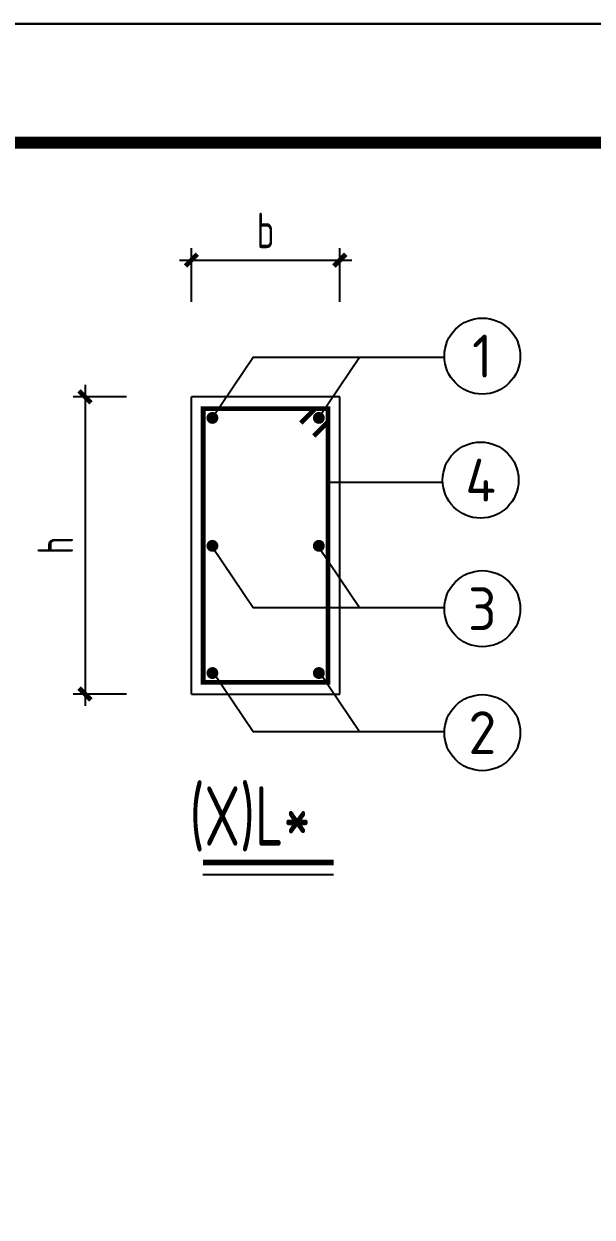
# Model space of a CAD drawing. Extents: x 580289 to 1106878, y -144605 to 78052.
# Drawn here: x 1093963 to 1098749, y -14290 to -4251 of the extents above; entities that cross this region are included whole.
import ezdxf
from ezdxf.enums import TextEntityAlignment as Align

# ---------------------------------------------------------------- set-up
doc = ezdxf.new("R2010")
doc.units = 0
doc.header["$LTSCALE"] = 100
doc.layers.get('0').update_dxf_attribs({"linetype": 'CONTINUOUS'})
doc.layers.get('Defpoints').update_dxf_attribs({"linetype": 'CONTINUOUS'})
for name, color, linetype in [('BBAR', 1, 'CONTINUOUS'), ('BDIM', 3, 'CONTINUOUS'), ('BSET', 2, 'CONTINUOUS'), ('PDIM', 3, 'CONTINUOUS'), ('T图框', 7, 'CONTINUOUS'), ('图框', 254, 'CONTINUOUS')]:
    doc.layers.add(name, color=color, linetype=linetype)
doc.styles.get("Standard").update_dxf_attribs({"font": 'tssdeng.shx', "width": 0.7, "bigfont": 'tssdchn.shx'})
doc.styles.add('TSSD_Dimension', font='Tssdeng.shx', dxfattribs={"width": 0.7, "bigfont": 'tssdchn.shx'})
doc.dimstyles.new('TSSD_100_100', dxfattribs={"dimtxt": 300, "dimasz": 100, "dimexe": 100, "dimexo": 250, "dimgap": 100, "dimtad": 1, "dimdec": 0, "dimzin": 0, "dimdsep": 46, "dimtxsty": 'TSSD_Dimension', "dimblk": 'ARCHTICK', "dimcen": 0, "dimdle": 100, "dimclrt": 7, "dimadec": 0, "dimazin": 0, "dimtfac": 1, "dimtdec": 0, "dimtix": 1, "dimtmove": 2, "dimatfit": 3, "dimfxl": 1, "dimtolj": 1, "dimtzin": 0, "dimarcsym": 0})

# ---------------------------------------------------------------- blocks, each defined once
blk = doc.blocks.new('A$C72C84CBD')
at = {"layer": '图框', "color": 0}
for points in [[(0, 0), (0, 59400), (84100, 59400), (84100, 0)], [(0, 0), (84100, 0), (84100, 59400), (0, 59400)]]:
    blk.add_lwpolyline(points, close=True, dxfattribs=at)
at = {"layer": '图框', "color": 0, "const_width": 100}
blk.add_lwpolyline([(2500, 1000), (83100, 1000), (83100, 58400), (2500, 58400)], close=True, dxfattribs=at)
blk = doc.blocks.new('图框')
at = {"layer": 'T图框', "color": 4}
blk.add_blockref('A$C72C84CBD', (602717, 102744), dxfattribs=at)
blk = doc.blocks.new('_ArchTick')
at = {"color": 0, "linetype": 'ByBlock', "const_width": 0.4}
blk.add_lwpolyline([(-0.5, -0.5), (0.5, 0.5)], dxfattribs=at)
blk = doc.blocks.new('*D1338')
at = {"layer": 'BDIM', "color": 0, "lineweight": -2}
for p, q in [((1094478, -7289), (1094478, -9989)), ((1094828, -7389), (1094378, -7389)), ((1094828, -9889), (1094378, -9889))]:
    blk.add_line(p, q, dxfattribs=at)
at = {"layer": 'Defpoints', "color": 0}
for p in [(1095078, -7389), (1094478, -9889), (1095078, -9889)]:
    blk.add_point(p, dxfattribs=at)
at = {"layer": 'BDIM', "color": 0, "lineweight": -2, "xscale": 100, "yscale": 100, "zscale": 100}
for p, rotation in [((1094478, -7389), 90), ((1094478, -9889), 270)]:
    blk.add_blockref('_ArchTick', p, dxfattribs=dict(at, rotation=rotation))
at = {"layer": 'BDIM', "color": 7, "insert": (1094228, -8639), "char_height": 300, "attachment_point": 5, "rotation": 90, "style": 'TSSD_Dimension'}
blk.add_mtext('\\A1;h', dxfattribs=at)
blk = doc.blocks.new('AXI0')
blk.add_circle((0, 0), 400)
blk.add_attdef('AXIS', text='', height=450).set_placement((0, 0), align=Align.MIDDLE)
blk = doc.blocks.new('*D1339')
at = {"layer": 'BDIM', "color": 0, "lineweight": -2}
for p, q in [((1095374, -6589), (1095374, -6139)), ((1096624, -6589), (1096624, -6139)), ((1095274, -6239), (1096724, -6239))]:
    blk.add_line(p, q, dxfattribs=at)
at = {"layer": 'Defpoints', "color": 0}
for p in [(1096624, -6239), (1095374, -6839), (1096624, -6839)]:
    blk.add_point(p, dxfattribs=at)
at = {"layer": 'BDIM', "color": 0, "lineweight": -2, "xscale": 100, "yscale": 100, "zscale": 100, "rotation": 180}
blk.add_blockref('_ArchTick', (1095374, -6239), dxfattribs=at)
at = {"layer": 'BDIM', "color": 0, "lineweight": -2, "xscale": 100, "yscale": 100, "zscale": 100}
blk.add_blockref('_ArchTick', (1096624, -6239), dxfattribs=at)
at = {"layer": 'BDIM', "color": 7, "insert": (1095999, -5989), "char_height": 300, "attachment_point": 5, "style": 'TSSD_Dimension'}
blk.add_mtext('\\A1;b', dxfattribs=at)

msp = doc.modelspace()

# ---------------------------------------------------------------- linework, layer by layer
at = {"layer": 'BBAR', "const_width": 40}
msp.add_lwpolyline([(1096295, -7608.5), (1096415.2, -7488.3), (1096525.2, -7488.3), (1096525.2, -9790.3), (1095473.2, -9790.3), (1095473.2, -7488.3), (1096525.2, -7488.3), (1096525.2, -7598.3), (1096405, -7718.5)], dxfattribs=at)
at = {"layer": 'BBAR', "const_width": 50}
for points in [[(1095526, -7566.1, 1), (1095576, -7566.1, 1)], [(1096422.4, -7566.1, 1), (1096472.4, -7566.1, 1)], [(1095526, -8642.5, 1), (1095576, -8642.5, 1)], [(1096422.4, -8642.5, 1), (1096472.4, -8642.5, 1)], [(1095526, -9712.5, 1), (1095576, -9712.5, 1)], [(1096422.4, -9712.5, 1), (1096472.4, -9712.5, 1)]]:
    msp.add_lwpolyline(points, format="xyb", close=True, dxfattribs=at)
at = {"layer": 'BDIM'}
for p, q in [((1096447.4, -7563.9), (1096790.3, -7055)), ((1097490.4, -8110.4), (1096525.2, -8110.4)), ((1096447.4, -8653.1), (1096790.3, -9162.1)), ((1096447.4, -9696.2), (1096790.3, -10205.1))]:
    msp.add_line(p, q, dxfattribs=at)
for points in [[(1095551, -7563.9), (1095893.8, -7055), (1097504.3, -7055)], [(1095551, -8653.1), (1095893.8, -9162.1), (1097504.3, -9162.1)], [(1095551, -9696.2), (1095893.8, -10205.1), (1097504.3, -10205.1)]]:
    msp.add_lwpolyline(points, dxfattribs=at)
at = {"layer": 'BSET'}
for p, q in [((1095374.2, -9889.3), (1095374.2, -7389.3)), ((1096624.2, -7389.3), (1095374.2, -7389.3)), ((1096624.2, -9889.3), (1096624.2, -7389.3)), ((1095374.2, -9889.3), (1096624.2, -9889.3))]:
    msp.add_line(p, q, dxfattribs=at)
at = {"layer": 'BSET', "color": 4}
msp.add_line((1095470.8, -11406.3), (1096570.8, -11406.3), dxfattribs=at)
at = {"layer": 'BSET', "color": 4, "const_width": 50}
msp.add_lwpolyline([(1095470.8, -11306.3), (1096570.8, -11306.3)], dxfattribs=at)

# ---------------------------------------------------------------- block references
at = {"layer": 'PDIM', "xscale": 0.8000000000465661, "yscale": 0.8000000000465661, "zscale": 0.8}
for p, values in [((1097824.1, -7045.9), {'AXIS': '1'}), ((1097809.8, -8089.4), {'AXIS': '4'}), ((1097824.1, -9171.2), {'AXIS': '3'}), ((1097824.1, -10214.2), {'AXIS': '2'})]:
    msp.add_blockref('AXI0', p, dxfattribs=at).add_auto_attribs(values)
at = {"layer": 'T图框'}
msp.add_blockref('图框', (420061.1, -166394.5), dxfattribs=at)

# ---------------------------------------------------------------- texts
at = {"layer": 'BSET', "color": 4, "width": 0.7}
msp.add_text('(X)L*', height=500, dxfattribs=at).set_placement((1095359, -11165))

# ---------------------------------------------------------------- dimensions: what is measured, and where the dimension line sits
at = {"layer": 'BDIM'}
dim = msp.add_linear_dim(base=(1096624.2, -6238.7), p1=(1095374.2, -6838.7), p2=(1096624.2, -6838.7), text='b', dimstyle='TSSD_100_100', dxfattribs=at)
dim.commit()
dim.dimension.update_dxf_attribs({"geometry": '*D1339', "text_midpoint": (1095999.2, -5988.7)})
dim = msp.add_linear_dim(base=(1094477.5, -9889.3), p1=(1095077.5, -7389.3), p2=(1095077.5, -9889.3), angle=90, text='h', dimstyle='TSSD_100_100', dxfattribs=at)
dim.commit()
dim.dimension.update_dxf_attribs({"geometry": '*D1338', "text_midpoint": (1094227.5, -8639.3)})

doc.saveas('drawing.dxf')
